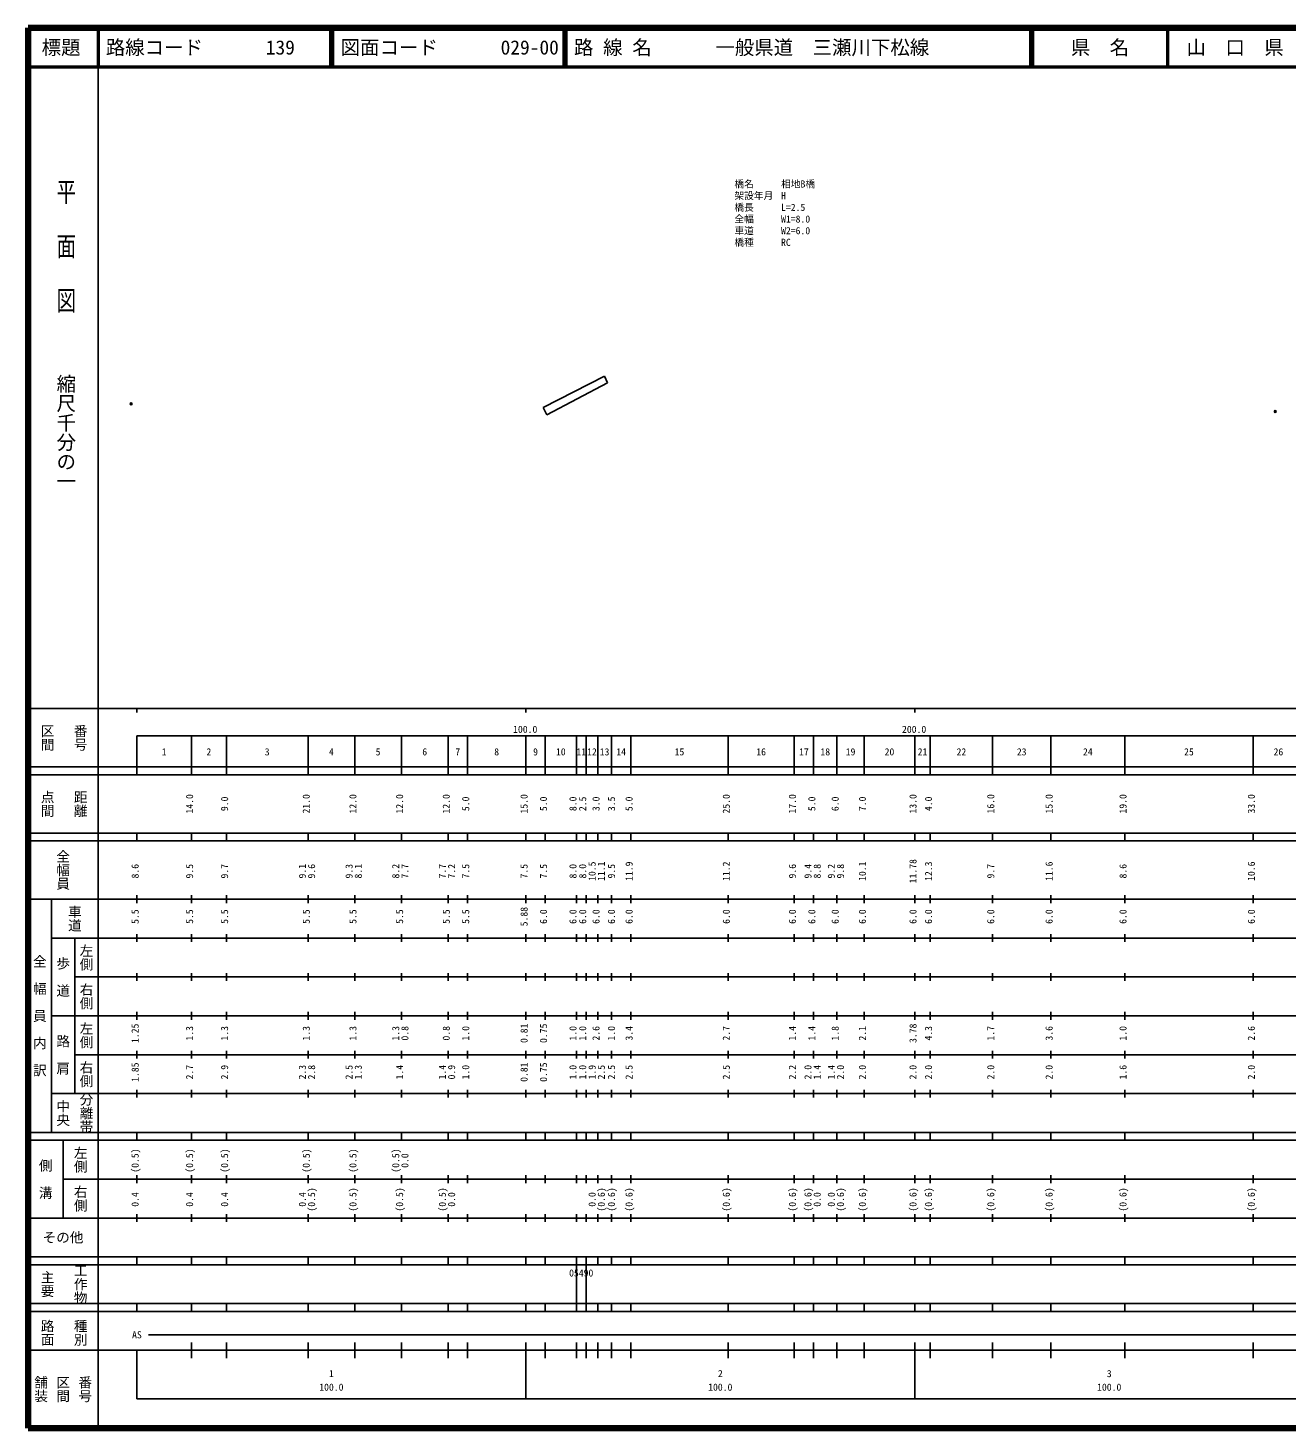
# Model space of a CAD drawing. Units: millimetres on the paper. Extents: x 40 to 680, y 20 to 380.
# Drawn here: x 40 to 363.7, y 20 to 380 of the extents above; entities that cross this region are included whole.
import ezdxf
from ezdxf.enums import TextEntityAlignment as Align

# ---------------------------------------------------------------- set-up
doc = ezdxf.new("R2010")
doc.units = ezdxf.units.MM
doc.header["$PDMODE"] = 32
doc.header["$PDSIZE"] = 0.5
for name, color, linetype in [('M-OTRS', 6, 'Continuous'), ('M-STR-HTXT', 7, 'Continuous'), ('M-TTL-TXT', 7, 'Continuous')]:
    doc.layers.add(name, color=color, linetype=linetype)
for name, color, linetype, lineweight in [('M-STR-STR1', 1, 'Continuous', 25), ('M-TTL', 2, 'Continuous', 140), ('M-TTL-BAND', 7, 'Continuous', 25), ('M-TTL-LINE', 7, 'Continuous', 50)]:
    doc.layers.add(name, color=color, linetype=linetype, lineweight=lineweight)
doc.styles.add('@ＭＳ ゴシック', font='')
doc.styles.add('ＭＳ ゴシック', font='')
doc.styles.get('@ＭＳ ゴシック').set_extended_font_data('@MS Gothic')
doc.styles.get('ＭＳ ゴシック').set_extended_font_data('MS Gothic')

msp = doc.modelspace()

# ---------------------------------------------------------------- linework, layer by layer
at = {"layer": 'M-OTRS'}
for p in [(66.502, 283.36), (360.708, 281.384)]:
    msp.add_point(p, dxfattribs=at)
at = {"layer": 'M-STR-STR1'}
for p, q in [((172.44, 282.436), (188.246, 290.49)), ((189.026, 288.721), (173.364, 280.537)), ((188.246, 290.49), (189.026, 288.721)), ((172.44, 282.436), (173.364, 280.537))]:
    msp.add_line(p, q, dxfattribs=at)
at = {"layer": 'M-TTL'}
for p, q in [((40, 380), (40, 20)), ((680, 380), (40, 380)), ((40, 20), (680, 20))]:
    msp.add_line(p, q, dxfattribs=at)
at = {"layer": 'M-TTL-BAND'}
for p, q in [((58, 370), (58, 20)), ((40, 205), (579, 205)), ((68, 205), (68, 204)), ((168, 205), (168, 204)), ((268, 205), (268, 204)), ((68, 198), (579, 198)), ((68, 198), (68, 188)), ((82, 188), (82, 198)), ((91, 188), (91, 198)), ((112, 188), (112, 198)), ((124, 188), (124, 198)), ((136, 188), (136, 198)), ((148, 188), (148, 198)), ((153, 188), (153, 198)), ((168, 188), (168, 198)), ((173, 188), (173, 198)), ((181, 188), (181, 198)), ((183.5, 188), (183.5, 198)), ((186.5, 188), (186.5, 198)), ((190, 188), (190, 198)), ((195, 188), (195, 198)), ((220, 188), (220, 198)), ((237, 188), (237, 198)), ((242, 188), (242, 198)), ((248, 188), (248, 198)), ((255, 188), (255, 198)), ((268, 188), (268, 198)), ((272, 188), (272, 198)), ((288, 188), (288, 198)), ((303, 188), (303, 198)), ((322, 188), (322, 198)), ((355, 188), (355, 198)), ((40, 190), (579, 190)), ((40, 188), (579, 188)), ((40, 173), (579, 173)), ((68, 171), (68, 173)), ((82, 171), (82, 173)), ((91, 171), (91, 173)), ((112, 171), (112, 173)), ((124, 171), (124, 173)), ((136, 171), (136, 173)), ((148, 171), (148, 173)), ((153, 171), (153, 173)), ((168, 171), (168, 173)), ((173, 171), (173, 173)), ((181, 171), (181, 173)), ((183.5, 171), (183.5, 173)), ((186.5, 171), (186.5, 173)), ((190, 171), (190, 173)), ((195, 171), (195, 173)), ((220, 171), (220, 173)), ((237, 171), (237, 173)), ((242, 171), (242, 173)), ((248, 171), (248, 173)), ((255, 171), (255, 173)), ((268, 171), (268, 173)), ((272, 171), (272, 173)), ((288, 171), (288, 173)), ((303, 171), (303, 173)), ((322, 171), (322, 173)), ((355, 171), (355, 173)), ((40, 171), (579, 171)), ((40, 156), (579, 156)), ((46, 96), (46, 156)), ((68, 155), (68, 157)), ((82, 155), (82, 157)), ((91, 155), (91, 157)), ((112, 155), (112, 157)), ((124, 155), (124, 157)), ((136, 155), (136, 157)), ((148, 155), (148, 157)), ((153, 155), (153, 157)), ((168, 155), (168, 157)), ((173, 155), (173, 157)), ((181, 155), (181, 157)), ((183.5, 155), (183.5, 157)), ((186.5, 155), (186.5, 157)), ((190, 155), (190, 157)), ((195, 155), (195, 157)), ((220, 155), (220, 157)), ((237, 155), (237, 157)), ((242, 155), (242, 157)), ((248, 155), (248, 157)), ((255, 155), (255, 157)), ((268, 155), (268, 157)), ((272, 155), (272, 157)), ((288, 155), (288, 157)), ((303, 155), (303, 157)), ((322, 155), (322, 157)), ((355, 155), (355, 157)), ((46, 146), (579, 146)), ((52, 146), (52, 106)), ((68, 145), (68, 147)), ((82, 145), (82, 147)), ((91, 145), (91, 147)), ((112, 145), (112, 147)), ((124, 145), (124, 147)), ((136, 145), (136, 147)), ((148, 145), (148, 147)), ((153, 145), (153, 147)), ((168, 145), (168, 147)), ((173, 145), (173, 147)), ((181, 145), (181, 147)), ((183.5, 145), (183.5, 147)), ((186.5, 145), (186.5, 147)), ((190, 145), (190, 147)), ((195, 145), (195, 147)), ((220, 145), (220, 147)), ((237, 145), (237, 147)), ((242, 145), (242, 147)), ((248, 145), (248, 147)), ((255, 145), (255, 147)), ((268, 145), (268, 147)), ((272, 145), (272, 147)), ((288, 145), (288, 147)), ((303, 145), (303, 147)), ((322, 145), (322, 147)), ((355, 145), (355, 147)), ((68, 135), (68, 137)), ((82, 135), (82, 137)), ((91, 135), (91, 137)), ((112, 135), (112, 137)), ((124, 135), (124, 137)), ((136, 135), (136, 137)), ((148, 135), (148, 137)), ((153, 135), (153, 137)), ((168, 135), (168, 137)), ((173, 135), (173, 137)), ((181, 135), (181, 137)), ((183.5, 135), (183.5, 137)), ((186.5, 135), (186.5, 137)), ((190, 135), (190, 137)), ((195, 135), (195, 137)), ((220, 135), (220, 137)), ((237, 135), (237, 137)), ((242, 135), (242, 137)), ((248, 135), (248, 137)), ((255, 135), (255, 137)), ((268, 135), (268, 137)), ((272, 135), (272, 137)), ((288, 135), (288, 137)), ((303, 135), (303, 137)), ((322, 135), (322, 137)), ((355, 135), (355, 137)), ((52, 136), (579, 136)), ((46, 126), (579, 126)), ((68, 125), (68, 127)), ((82, 125), (82, 127)), ((91, 125), (91, 127)), ((112, 125), (112, 127)), ((124, 125), (124, 127)), ((136, 125), (136, 127)), ((148, 125), (148, 127)), ((153, 125), (153, 127)), ((168, 125), (168, 127)), ((173, 125), (173, 127)), ((181, 125), (181, 127)), ((183.5, 125), (183.5, 127)), ((186.5, 125), (186.5, 127)), ((190, 125), (190, 127)), ((195, 125), (195, 127)), ((220, 125), (220, 127)), ((237, 125), (237, 127)), ((242, 125), (242, 127)), ((248, 125), (248, 127)), ((255, 125), (255, 127)), ((268, 125), (268, 127)), ((272, 125), (272, 127)), ((288, 125), (288, 127)), ((303, 125), (303, 127)), ((322, 125), (322, 127)), ((355, 125), (355, 127)), ((52, 116), (579, 116)), ((68, 115), (68, 117)), ((82, 115), (82, 117)), ((91, 115), (91, 117)), ((112, 115), (112, 117)), ((124, 115), (124, 117)), ((136, 115), (136, 117)), ((148, 115), (148, 117)), ((153, 115), (153, 117)), ((168, 115), (168, 117)), ((173, 115), (173, 117)), ((181, 115), (181, 117)), ((183.5, 115), (183.5, 117)), ((186.5, 115), (186.5, 117)), ((190, 115), (190, 117)), ((195, 115), (195, 117)), ((220, 115), (220, 117)), ((237, 115), (237, 117)), ((242, 115), (242, 117)), ((248, 115), (248, 117)), ((255, 115), (255, 117)), ((268, 115), (268, 117)), ((272, 115), (272, 117)), ((288, 115), (288, 117)), ((303, 115), (303, 117)), ((322, 115), (322, 117)), ((355, 115), (355, 117)), ((46, 106), (579, 106)), ((68, 105), (68, 107)), ((82, 105), (82, 107)), ((91, 105), (91, 107)), ((112, 105), (112, 107)), ((124, 105), (124, 107)), ((136, 105), (136, 107)), ((148, 105), (148, 107)), ((153, 105), (153, 107)), ((168, 105), (168, 107)), ((173, 105), (173, 107)), ((181, 105), (181, 107)), ((183.5, 105), (183.5, 107)), ((186.5, 105), (186.5, 107)), ((190, 105), (190, 107)), ((195, 105), (195, 107)), ((220, 105), (220, 107)), ((237, 105), (237, 107)), ((242, 105), (242, 107)), ((248, 105), (248, 107)), ((255, 105), (255, 107)), ((268, 105), (268, 107)), ((272, 105), (272, 107)), ((288, 105), (288, 107)), ((303, 105), (303, 107)), ((322, 105), (322, 107)), ((355, 105), (355, 107)), ((40, 96), (579, 96)), ((40, 94), (579, 94)), ((49, 94), (49, 74)), ((68, 94), (68, 96)), ((82, 94), (82, 96)), ((91, 94), (91, 96)), ((112, 94), (112, 96)), ((124, 94), (124, 96)), ((136, 94), (136, 96)), ((148, 94), (148, 96)), ((153, 94), (153, 96)), ((168, 94), (168, 96)), ((173, 94), (173, 96)), ((181, 94), (181, 96)), ((183.5, 94), (183.5, 96)), ((186.5, 94), (186.5, 96)), ((190, 94), (190, 96)), ((195, 94), (195, 96)), ((220, 94), (220, 96)), ((237, 94), (237, 96)), ((242, 94), (242, 96)), ((248, 94), (248, 96)), ((255, 94), (255, 96)), ((268, 94), (268, 96)), ((272, 94), (272, 96)), ((288, 94), (288, 96)), ((303, 94), (303, 96)), ((322, 94), (322, 96)), ((355, 94), (355, 96)), ((49, 84), (579, 84)), ((68, 83), (68, 85)), ((82, 83), (82, 85)), ((91, 83), (91, 85)), ((112, 83), (112, 85)), ((124, 83), (124, 85)), ((136, 83), (136, 85)), ((148, 83), (148, 85)), ((153, 83), (153, 85)), ((168, 83), (168, 85)), ((173, 83), (173, 85)), ((181, 83), (181, 85)), ((183.5, 83), (183.5, 85)), ((186.5, 83), (186.5, 85)), ((190, 83), (190, 85)), ((195, 83), (195, 85)), ((220, 83), (220, 85)), ((237, 83), (237, 85)), ((242, 83), (242, 85)), ((248, 83), (248, 85)), ((255, 83), (255, 85)), ((268, 83), (268, 85)), ((272, 83), (272, 85)), ((288, 83), (288, 85)), ((303, 83), (303, 85)), ((322, 83), (322, 85)), ((355, 83), (355, 85)), ((40, 74), (579, 74)), ((68, 73), (68, 75)), ((82, 73), (82, 75)), ((91, 73), (91, 75)), ((112, 73), (112, 75)), ((124, 73), (124, 75)), ((136, 73), (136, 75)), ((148, 73), (148, 75)), ((153, 73), (153, 75)), ((168, 73), (168, 75)), ((173, 73), (173, 75)), ((181, 73), (181, 75)), ((183.5, 73), (183.5, 75)), ((186.5, 73), (186.5, 75)), ((190, 73), (190, 75)), ((195, 73), (195, 75)), ((220, 73), (220, 75)), ((237, 73), (237, 75)), ((242, 73), (242, 75)), ((248, 73), (248, 75)), ((255, 73), (255, 75)), ((268, 73), (268, 75)), ((272, 73), (272, 75)), ((288, 73), (288, 75)), ((303, 73), (303, 75)), ((322, 73), (322, 75)), ((355, 73), (355, 75)), ((40, 64), (579, 64)), ((40, 62), (579, 62)), ((68, 62), (68, 64)), ((82, 62), (82, 64)), ((91, 62), (91, 64)), ((112, 62), (112, 64)), ((124, 62), (124, 64)), ((136, 62), (136, 64)), ((148, 62), (148, 64)), ((153, 62), (153, 64)), ((168, 62), (168, 64)), ((173, 62), (173, 64)), ((181, 62), (181, 64)), ((181, 52), (181, 62)), ((183.5, 62), (183.5, 64)), ((183.5, 52), (183.5, 62)), ((186.5, 62), (186.5, 64)), ((190, 62), (190, 64)), ((195, 62), (195, 64)), ((220, 62), (220, 64)), ((237, 62), (237, 64)), ((242, 62), (242, 64)), ((248, 62), (248, 64)), ((255, 62), (255, 64)), ((268, 62), (268, 64)), ((272, 62), (272, 64)), ((288, 62), (288, 64)), ((303, 62), (303, 64)), ((322, 62), (322, 64)), ((355, 62), (355, 64)), ((40, 52), (579, 52)), ((68, 50), (68, 52)), ((82, 50), (82, 52)), ((91, 50), (91, 52)), ((112, 50), (112, 52)), ((124, 50), (124, 52)), ((136, 50), (136, 52)), ((148, 50), (148, 52)), ((153, 50), (153, 52)), ((168, 50), (168, 52)), ((173, 50), (173, 52)), ((181, 50), (181, 52)), ((183.5, 50), (183.5, 52)), ((186.5, 50), (186.5, 52)), ((190, 50), (190, 52)), ((195, 50), (195, 52)), ((220, 50), (220, 52)), ((237, 50), (237, 52)), ((242, 50), (242, 52)), ((248, 50), (248, 52)), ((255, 50), (255, 52)), ((268, 50), (268, 52)), ((272, 50), (272, 52)), ((288, 50), (288, 52)), ((303, 50), (303, 52)), ((322, 50), (322, 52)), ((355, 50), (355, 52)), ((40, 50), (579, 50)), ((71, 44), (565, 44)), ((40, 40), (579, 40)), ((68, 40), (68, 27.5)), ((82, 38), (82, 42)), ((91, 38), (91, 42)), ((112, 38), (112, 42)), ((124, 38), (124, 42)), ((136, 38), (136, 42)), ((148, 38), (148, 42)), ((153, 38), (153, 42)), ((168, 27.5), (168, 42)), ((173, 38), (173, 42)), ((181, 38), (181, 42)), ((183.5, 38), (183.5, 42)), ((186.5, 38), (186.5, 42)), ((190, 38), (190, 42)), ((195, 38), (195, 42)), ((220, 38), (220, 42)), ((237, 38), (237, 42)), ((242, 38), (242, 42)), ((248, 38), (248, 42)), ((255, 38), (255, 42)), ((268, 27.5), (268, 42)), ((272, 38), (272, 42)), ((288, 38), (288, 42)), ((303, 38), (303, 42)), ((322, 38), (322, 42)), ((355, 38), (355, 42)), ((68, 27.5), (579, 27.5))]:
    msp.add_line(p, q, dxfattribs=at)
at = {"layer": 'M-TTL-LINE'}
for p, q in [((58, 380), (58, 370)), ((117.75, 380), (117.75, 370)), ((118.25, 380), (118.25, 370)), ((177.75, 380), (177.75, 370)), ((178.25, 380), (178.25, 370)), ((297.75, 380), (297.75, 370)), ((298.25, 380), (298.25, 370)), ((333, 380), (333, 370)), ((40, 370), (680, 370))]:
    msp.add_line(p, q, dxfattribs=at)

# ---------------------------------------------------------------- texts
at = {"layer": 'M-STR-HTXT', "style": 'ＭＳ ゴシック'}
for s, p in [('橋名', (221.627, 338.421)), ('相地B橋', (233.627, 338.421)), ('橋長', (221.627, 332.421)), ('架設年月', (221.627, 335.421)), ('H', (233.627, 335.421)), ('L=2.5', (233.627, 332.421)), ('全幅', (221.627, 329.421)), ('W1=8.0', (233.627, 329.421)), ('車道', (221.627, 326.421)), ('W2=6.0', (233.627, 326.421)), ('橋種', (221.627, 323.421)), ('RC', (233.627, 323.421))]:
    msp.add_text(s, height=1.833, dxfattribs=at).set_placement(p, align=Align.BOTTOM_LEFT)
at = {"layer": 'M-TTL-BAND', "style": '@ＭＳ ゴシック', "width": 1.4}
msp.add_text('平  面  図', height=3.666, rotation=270, dxfattribs=at).set_placement((49.777, 306.475), align=Align.MIDDLE_RIGHT)
at = {"layer": 'M-TTL-BAND', "style": '@ＭＳ ゴシック'}
msp.add_text('縮尺千分の一', height=3.666, rotation=270, dxfattribs=at).set_placement((49.777, 261.03), align=Align.MIDDLE_RIGHT)
for s, p in [('区間', (45, 197.5)), ('番号', (53.5, 197.5)), ('点間', (45, 180.5)), ('距離', (53.5, 180.5)), ('全幅員', (49, 163.5)), ('車道', (52, 151)), ('左側', (55, 141)), ('全\u3000幅\u3000員\u3000内\u3000訳', (43, 126)), ('歩\u3000道', (49, 136)), ('右側', (55, 131)), ('左側', (55, 121)), ('路\u3000肩', (49, 116)), ('右側', (55, 111)), ('分離帯', (55, 101)), ('中央', (49, 101)), ('左側', (53.5, 89)), ('側\u3000溝', (44.5, 84)), ('右側', (53.5, 79)), ('工作物', (53.5, 57)), ('主要', (45, 57)), ('路面', (45, 44.5)), ('種別', (53.5, 44.5)), ('舗装', (43.333, 30)), ('区間', (49, 30)), ('番号', (54.667, 30))]:
    msp.add_text(s, height=2.566, rotation=270, dxfattribs=at).set_placement(p, align=Align.MIDDLE_CENTER)
at = {"layer": 'M-TTL-BAND', "style": 'ＭＳ ゴシック'}
for s, p in [('100.0', (167.844, 198.195)), ('200.0', (267.844, 198.195)), ('1', (75, 192.405)), ('2', (86.5, 192.405)), ('3', (101.5, 192.405)), ('4', (118, 192.405)), ('5', (130, 192.405)), ('6', (142, 192.405)), ('7', (150.5, 192.405)), ('8', (160.5, 192.405)), ('9', (170.5, 192.405)), ('10', (177, 192.405)), ('11', (182.25, 192.405)), ('12', (185, 192.405)), ('13', (188.25, 192.405)), ('14', (192.5, 192.405)), ('15', (207.5, 192.405)), ('16', (228.5, 192.405)), ('17', (239.5, 192.405)), ('18', (245, 192.405)), ('19', (251.5, 192.405)), ('20', (261.5, 192.405)), ('21', (270, 192.405)), ('22', (280, 192.405)), ('23', (295.5, 192.405)), ('24', (312.5, 192.405)), ('25', (338.5, 192.405)), ('26', (361.5, 192.405)), ('AS', (68, 42.5)), ('1', (118, 32.523)), ('2', (218, 32.523)), ('3', (318, 32.523)), ('100.0', (118, 29.033)), ('100.0', (218, 29.033)), ('100.0', (318, 29.033))]:
    msp.add_text(s, height=1.833, dxfattribs=at).set_placement(p, align=Align.BOTTOM_CENTER)
for s, p in [('14.0', (83, 180.5)), ('9.0', (92, 180.5)), ('21.0', (113, 180.5)), ('12.0', (125, 180.5)), ('12.0', (137, 180.5)), ('12.0', (149, 180.5)), ('5.0', (154, 180.5)), ('15.0', (169, 180.5)), ('5.0', (174, 180.5)), ('8.0', (181.572, 180.5)), ('2.5', (184.072, 180.5)), ('3.0', (187.5, 180.5)), ('3.5', (191.478, 180.5)), ('5.0', (196, 180.5)), ('25.0', (221, 180.5)), ('17.0', (238, 180.5)), ('5.0', (243, 180.5)), ('6.0', (249, 180.5)), ('7.0', (256, 180.5)), ('13.0', (269, 180.5)), ('4.0', (273, 180.5)), ('16.0', (289, 180.5)), ('15.0', (304, 180.5)), ('19.0', (323, 180.5)), ('33.0', (356, 180.5)), ('11.78', (269, 163.174)), ('8.6', (69, 163.174)), ('9.5', (83, 163.174)), ('9.7', (92, 163.174)), ('9.1', (112, 163.174)), ('9.6', (114.37, 163.174)), ('9.3', (124, 163.174)), ('8.1', (126.37, 163.174)), ('8.2', (136, 163.174)), ('7.7', (138.37, 163.174)), ('7.7', (148, 163.174)), ('7.2', (150.37, 163.174)), ('7.5', (154, 163.174)), ('7.5', (169, 163.174)), ('7.5', (174, 163.174)), ('8.0', (181.572, 163.174)), ('8.0', (184.072, 163.174)), ('10.5', (186.5, 163.174)), ('11.1', (188.87, 163.174)), ('9.5', (191.478, 163.174)), ('11.9', (196, 163.174)), ('11.2', (221, 163.174)), ('9.6', (238, 163.174)), ('9.4', (242, 163.174)), ('8.8', (244.37, 163.174)), ('9.2', (248, 163.174)), ('9.8', (250.37, 163.174)), ('10.1', (256, 163.174)), ('12.3', (273, 163.174)), ('9.7', (289, 163.174)), ('11.6', (304, 163.174)), ('8.6', (323, 163.174)), ('10.6', (356, 163.174)), ('5.5', (69, 151.5)), ('5.5', (83, 151.5)), ('5.5', (92, 151.5)), ('5.5', (113, 151.5)), ('5.5', (125, 151.5)), ('5.5', (137, 151.5)), ('5.5', (149, 151.5)), ('5.5', (154, 151.5)), ('5.88', (169, 151.5)), ('6.0', (174, 151.5)), ('6.0', (181.572, 151.5)), ('6.0', (184.072, 151.5)), ('6.0', (187.5, 151.5)), ('6.0', (191.478, 151.5)), ('6.0', (196, 151.5)), ('6.0', (221, 151.5)), ('6.0', (238, 151.5)), ('6.0', (243, 151.5)), ('6.0', (249, 151.5)), ('6.0', (256, 151.5)), ('6.0', (269, 151.5)), ('6.0', (273, 151.5)), ('6.0', (289, 151.5)), ('6.0', (304, 151.5)), ('6.0', (323, 151.5)), ('6.0', (356, 151.5)), ('1.25', (69, 121.5)), ('1.3', (83, 121.5)), ('1.3', (92, 121.5)), ('1.3', (113, 121.5)), ('1.3', (125, 121.5)), ('1.3', (136, 121.5)), ('0.8', (138.37, 121.5)), ('0.8', (149, 121.5)), ('1.0', (154, 121.5)), ('0.81', (169, 121.5)), ('0.75', (174, 121.5)), ('1.0', (181.572, 121.5)), ('1.0', (184.072, 121.5)), ('2.6', (187.5, 121.5)), ('1.0', (191.478, 121.5)), ('3.4', (196, 121.5)), ('2.7', (221, 121.5)), ('1.4', (238, 121.5)), ('1.4', (243, 121.5)), ('1.8', (249, 121.5)), ('2.1', (256, 121.5)), ('3.78', (269, 121.5)), ('4.3', (273, 121.5)), ('1.7', (289, 121.5)), ('3.6', (304, 121.5)), ('1.0', (323, 121.5)), ('2.6', (356, 121.5)), ('1.85', (69, 111.5)), ('2.7', (83, 111.5)), ('2.9', (92, 111.5)), ('2.3', (112, 111.5)), ('2.8', (114.37, 111.5)), ('2.5', (124, 111.5)), ('1.3', (126.37, 111.5)), ('1.4', (137, 111.5)), ('1.4', (148, 111.5)), ('0.9', (150.37, 111.5)), ('1.0', (154, 111.5)), ('0.81', (169, 111.5)), ('0.75', (174, 111.5)), ('1.0', (181.572, 111.5)), ('1.0', (184.072, 111.5)), ('1.9', (186.5, 111.5)), ('2.5', (188.87, 111.5)), ('2.5', (191.478, 111.5)), ('2.5', (196, 111.5)), ('2.5', (221, 111.5)), ('2.2', (238, 111.5)), ('2.0', (242, 111.5)), ('1.4', (244.37, 111.5)), ('1.4', (248, 111.5)), ('2.0', (250.37, 111.5)), ('2.0', (256, 111.5)), ('2.0', (269, 111.5)), ('2.0', (273, 111.5)), ('2.0', (289, 111.5)), ('2.0', (304, 111.5)), ('1.6', (323, 111.5)), ('2.0', (356, 111.5)), ('(0.5)', (69, 88.764)), ('(0.5)', (83, 88.764)), ('(0.5)', (92, 88.764)), ('(0.5)', (113, 88.764)), ('(0.5)', (125, 88.764)), ('(0.5)', (136, 88.764)), ('0.0', (138.37, 88.764)), ('0.4', (69, 78.764)), ('0.4', (83, 78.764)), ('0.4', (92, 78.764)), ('0.4', (112, 78.764)), ('(0.5)', (114.37, 78.764)), ('(0.5)', (125, 78.764)), ('(0.5)', (137, 78.764)), ('(0.5)', (148, 78.764)), ('0.0', (150.37, 78.764)), ('0.0', (186.5, 78.764)), ('(0.6)', (188.87, 78.764)), ('(0.6)', (191.478, 78.764)), ('(0.6)', (196, 78.764)), ('(0.6)', (221, 78.764)), ('(0.6)', (238, 78.764)), ('(0.6)', (242, 78.764)), ('0.0', (244.37, 78.764)), ('0.0', (248, 78.764)), ('(0.6)', (250.37, 78.764)), ('(0.6)', (256, 78.764)), ('(0.6)', (269, 78.764)), ('(0.6)', (273, 78.764)), ('(0.6)', (289, 78.764)), ('(0.6)', (304, 78.764)), ('(0.6)', (323, 78.764)), ('(0.6)', (356, 78.764))]:
    msp.add_text(s, height=1.833, rotation=90, dxfattribs=at).set_placement(p, align=Align.BOTTOM_CENTER)
msp.add_text('その他', height=2.566, dxfattribs=at).set_placement((49, 69), align=Align.MIDDLE_CENTER)
msp.add_text('05490', height=1.833, dxfattribs=at).set_placement((179.125, 58.405), align=Align.BOTTOM_LEFT)
at = {"layer": 'M-TTL-TXT', "style": 'ＭＳ ゴシック'}
for s, p in [('標題', (48.5, 375)), ('県\u3000名', (315.625, 375)), ('山\u3000口\u3000県', (350.375, 375))]:
    msp.add_text(s, height=3.666, dxfattribs=at).set_placement(p, align=Align.MIDDLE_CENTER)
for s, p in [('路線コード', (60, 375)), ('139', (101.142, 375)), ('図面コード', (120.38, 375)), ('029-00', (161.521, 375)), ('路 線 名', (180.38, 375)), ('一般県道\u3000三瀬川下松線', (216.734, 375))]:
    msp.add_text(s, height=3.666, dxfattribs=at).set_placement(p, align=Align.MIDDLE_LEFT)

doc.saveas('drawing.dxf')
